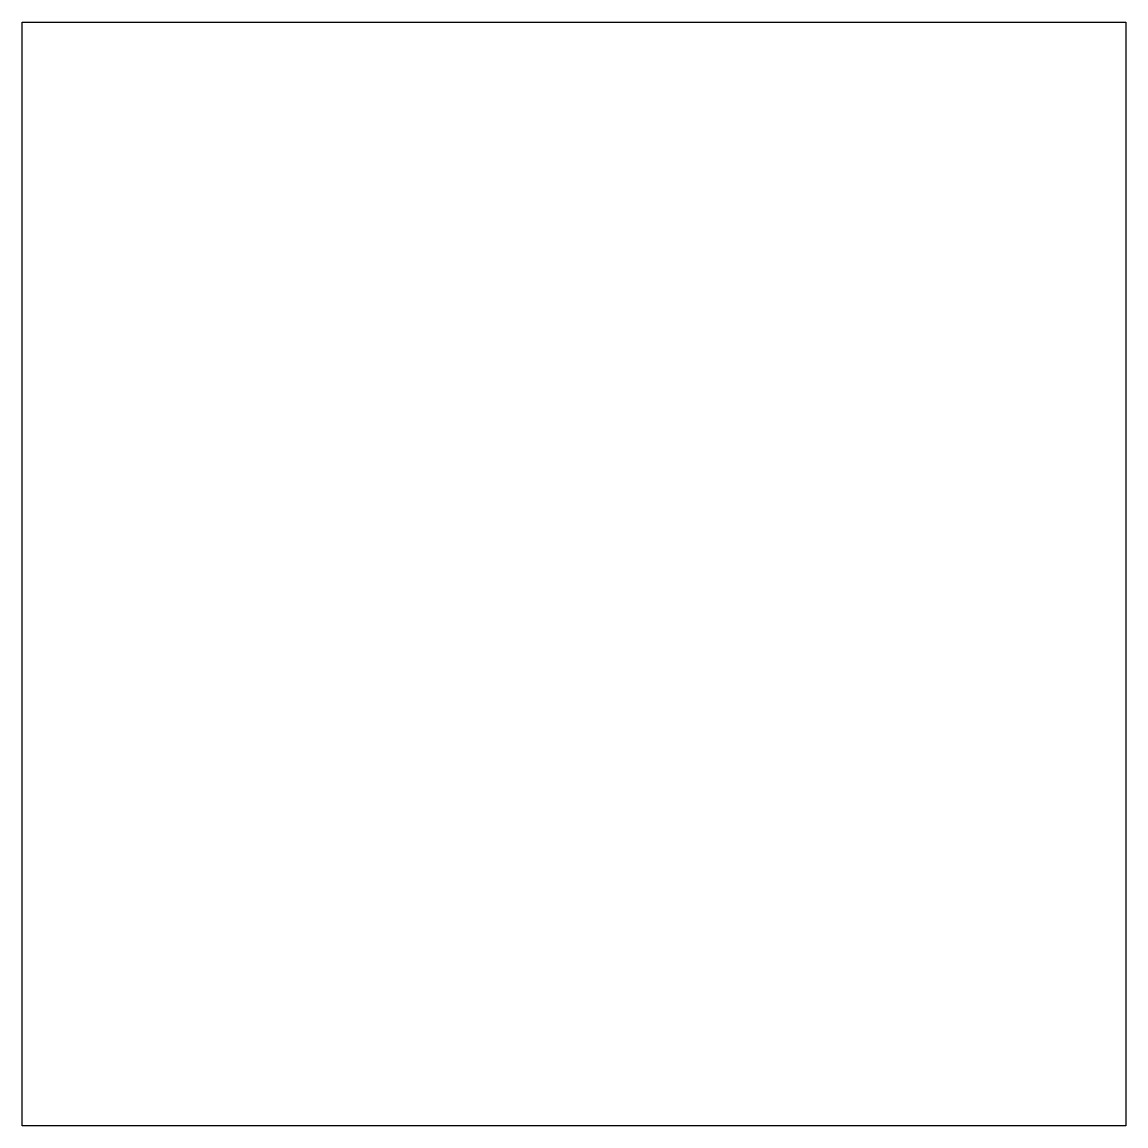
# Model space of a CAD drawing. Extents: x 28222200 to 56444400, y -42333100 to -14110900.
import ezdxf

# ---------------------------------------------------------------- set-up
doc = ezdxf.new("R2010")
doc.units = 0

msp = doc.modelspace()

# ---------------------------------------------------------------- linework, layer by layer
at = {"layer": 'Layer 1'}
for p, q in [((28222200, -42333100), (28222200, -14110900)), ((28222200, -14110900), (56444400, -14110900)), ((56444400, -14110900), (56444400, -42333100)), ((56444400, -42333100), (28222200, -42333100))]:
    msp.add_line(p, q, dxfattribs=at)

doc.saveas('drawing.dxf')
